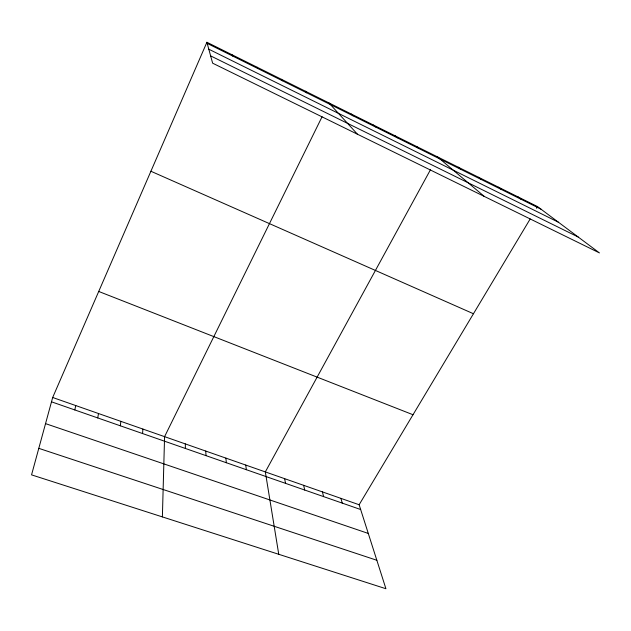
<?xml version="1.0" encoding="UTF-8"?>
<svg xmlns="http://www.w3.org/2000/svg" width="631" height="631" viewBox="0 0 631 631"><rect width="100%" height="100%" fill="white"/><g stroke="black" fill="none" stroke-linecap="round" stroke-linejoin="round"><path stroke-width="0.95" d="M162.38 516.899L164.581 436.652L322.078 116.743M142.567 433.544L142.89 429.064M120.332 425.799L120.86 421.35M97.75 417.935L98.483 413.526M74.805 409.945L75.759 405.567M206.905 42.269L212.639 63.187L599.45 252.921L537.573 206.613L206.905 42.269L52.681 397.491L31.55 474.867L385.927 588.731L359.134 504.745L530.19 218.949M430.594 169.494L265.328 471.909L278.752 554.294M536.587 208.254L537.573 206.613M38.791 448.341L376.849 560.273M45.542 423.63L368.291 533.44M51.497 401.821L360.656 509.525M52.681 397.491L359.134 504.745M98.72 291.459L413.005 414.733M150.904 171.253L473.447 313.741M210.644 55.891L578.193 237.011M208.814 49.21L558.427 222.222M207.22 43.405L541.019 209.192M518.185 196.975L521.482 199.491M498.498 187.186L501.621 189.623M478.487 177.248L481.445 179.606M458.153 167.136L460.938 169.416M437.488 156.867L484.292 196.43M416.492 146.431L418.889 148.537M395.132 135.815L397.341 137.834M373.426 125.025L375.429 126.949M351.349 114.053L353.139 115.883M328.901 102.9L357.469 134.229M305.365 91.203L306.705 92.82M281.41 79.293L282.507 80.8M257.022 67.178L257.866 68.566M232.192 54.834L232.776 56.104M340.89 498.356L342.27 503.12M322.394 491.888L323.624 496.621M303.637 485.318L304.718 490.035M284.62 478.661L285.543 483.354M245.751 465.063L246.35 469.701M225.898 458.114L226.324 462.728M205.761 451.062L206.006 455.645M185.317 443.908L185.38 448.467"/></g></svg>
